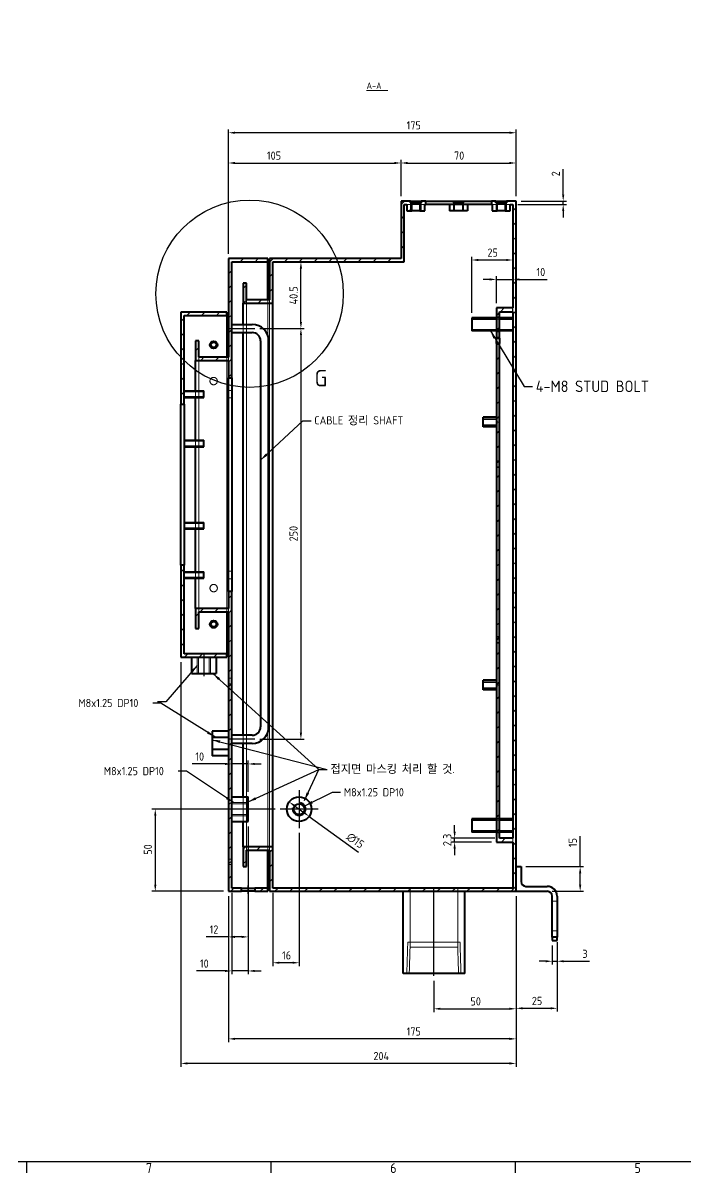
# Model space of a CAD drawing. Header units: millimetres. Extents: x 0 to 2378, y 0 to 1682.
# Drawn here: x 1335 to 1739, y 33 to 733 of the extents above; entities that cross this region are included whole.
import ezdxf

# ---------------------------------------------------------------- set-up
doc = ezdxf.new("R2010")
doc.units = ezdxf.units.MM
doc.header["$LTSCALE"] = 2
doc.linetypes.add('CHAIN', pattern=[0.7087, 0.4724, -0.0591, 0.1181, -0.0591])
doc.linetypes.add('DASHED', pattern=[0.2067, 0.1654, -0.0413])
doc.layers.get('0').update_dxf_attribs({"color": 3, "lineweight": 25, "true_color": 0x00ff00})
for name, color, linetype, lineweight, true_color in [('가려진 것(ISO)', 2, 'DASHED', 18, 0xffff00), ('가시적인 것(ISO)', 3, 'Continuous', 40, 0x00ff00), ('가시적인 좁은 것(ISO)', 3, 'Continuous', 35, 0x00ff00), ('기호(ISO)', 5, 'Continuous', 25, 0x0000ff), ('중심 표식(ISO)', 1, 'Continuous', 25, 0xff0000), ('중심선(ISO)', 1, 'Continuous', 25, 0xff0000), ('치수(ISO)', 2, 'Continuous', 25, 0xffff00)]:
    doc.layers.add(name, color=color, linetype=linetype, lineweight=lineweight, true_color=true_color)
for name, color, linetype, lineweight in [('경계(ISO)', 7, 'Continuous', 25), ('상세 경계(JIS)', 7, 'Continuous', 25), ('해치(ISO)', 7, 'Continuous', 18)]:
    doc.layers.add(name, color=color, linetype=linetype, lineweight=lineweight)
doc.styles.add('문자 텍스트_PSTEK_POSCO', font='isocp.shx')
doc.styles.add('부품번호텍스트_PSTEK_POSCO', font='isocp.shx')
doc.styles.add('치수 텍스트_PSTEK_POSCO', font='isocp.shx')
doc.styles.add('텍스트 스타일512', font='isocp.shx')
doc.dimstyles.new('치수_PSTEK_POSCO', dxfattribs={"dimscale": 2, "dimtxt": 2.5, "dimasz": 2, "dimexe": 1, "dimexo": 1.5, "dimgap": 1, "dimtad": 1, "dimrnd": 1e-08, "dimdsep": 46, "dimtxsty": '치수 텍스트_PSTEK_POSCO', "dimcen": 0.09, "dimdle": 10, "dimclrd": 7, "dimclre": 7, "dimclrt": 2, "dimadec": 1, "dimazin": 2, "dimtfac": 1, "dimtmove": 0, "dimatfit": 3, "dimfxl": 1, "dimtolj": 1, "dimlwd": -1, "dimlwe": -1, "dimarcsym": 0})
doc.dimstyles.new('치수_PSTEK_POSCO$7', dxfattribs={"dimscale": 2, "dimtxt": 2.5, "dimasz": 2.5, "dimexe": 1, "dimexo": 1.5, "dimgap": 1, "dimtad": 1, "dimrnd": 1e-08, "dimdsep": 46, "dimtxsty": '치수 텍스트_PSTEK_POSCO', "dimcen": 0.09, "dimdle": 10, "dimclrd": 7, "dimclre": 7, "dimclrt": 2, "dimadec": 1, "dimazin": 2, "dimtfac": 1, "dimtmove": 0, "dimatfit": 3, "dimfxl": 1, "dimtolj": 1, "dimlwd": -1, "dimlwe": -1, "dimarcsym": 0})

# ---------------------------------------------------------------- blocks, each defined once
blk = doc.blocks.new('경계 Default Border')
at = {"layer": '경계(ISO)'}
for p, q in [((668.81, 20), (668.81, 16.6)), ((743.12, 20), (743.12, 16.6)), ((817.44, 20), (817.44, 16.6))]:
    blk.add_line(p, q, dxfattribs=at)
at = {"layer": '경계(ISO)', "flags": 128}
blk.add_lwpolyline([(20, 20), (20, 821), (1169, 821), (1169, 20), (20, 20)], dxfattribs=at)
at = {"layer": '경계(ISO)', "color": 2, "true_color": 0xffff00, "char_height": 3, "attachment_point": 7, "style": '문자 텍스트_PSTEK_POSCO'}
for s, insert in [('7', (705.11, 16.59)), ('6', (779.43, 16.57)), ('5', (853.74, 16.57))]:
    blk.add_mtext(s, dxfattribs=dict(at, insert=insert))
blk = doc.blocks.new('*D42')
at = {"layer": 'Defpoints', "color": 0, "transparency": 16777216}
for p in [(1633.46, 576.91), (1633.46, 576.8), (1623.46, 559.57)]:
    blk.add_point(p, dxfattribs=at)
at = {"layer": '치수(ISO)', "color": 7, "transparency": 16777216}
for p, q in [((1619.46, 576.91), (1615.46, 576.91)), ((1623.46, 562.57), (1623.46, 578.91)), ((1623.46, 576.91), (1633.46, 576.91)), ((1637.46, 576.91), (1654.38, 576.91))]:
    blk.add_line(p, q, dxfattribs=at)
for points in [[(1619.46, 577.58), (1619.46, 576.24), (1623.46, 576.91)], [(1637.46, 577.58), (1637.46, 576.24), (1633.46, 576.91)]]:
    blk.add_solid(points, dxfattribs=at)
at = {"layer": '치수(ISO)', "color": 2, "transparency": 16777216, "insert": (1647.88, 581.41), "char_height": 5, "attachment_point": 4, "style": '치수 텍스트_PSTEK_POSCO'}
blk.add_mtext('\\A1;10', dxfattribs=at)
blk = doc.blocks.new('*D43')
at = {"layer": 'Defpoints', "color": 0, "transparency": 16777216}
for p in [(1608.46, 588.75), (1608.46, 553.57), (1633.46, 553.57)]:
    blk.add_point(p, dxfattribs=at)
at = {"layer": '치수(ISO)', "color": 7, "transparency": 16777216}
for p, q in [((1608.46, 556.57), (1608.46, 590.75)), ((1629.46, 588.75), (1612.46, 588.75)), ((1633.46, 556.57), (1633.46, 590.75))]:
    blk.add_line(p, q, dxfattribs=at)
for points in [[(1612.46, 589.41), (1612.46, 588.08), (1608.46, 588.75)], [(1629.46, 589.41), (1629.46, 588.08), (1633.46, 588.75)]]:
    blk.add_solid(points, dxfattribs=at)
at = {"layer": '치수(ISO)', "color": 2, "transparency": 16777216, "insert": (1618.04, 593.25), "char_height": 5, "attachment_point": 4, "style": '치수 텍스트_PSTEK_POSCO'}
blk.add_mtext('\\A1;25', dxfattribs=at)
blk = doc.blocks.new('*D45')
at = {"layer": 'Defpoints', "color": 0, "transparency": 16777216}
for p in [(1638.46, 219.57), (1654.46, 204.57), (1674.46, 204.57)]:
    blk.add_point(p, dxfattribs=at)
at = {"layer": '치수(ISO)', "color": 7, "transparency": 16777216}
for p, q in [((1674.46, 219.57), (1674.46, 238.18)), ((1641.46, 219.57), (1676.46, 219.57)), ((1674.46, 208.57), (1674.46, 215.57)), ((1657.46, 204.57), (1676.46, 204.57))]:
    blk.add_line(p, q, dxfattribs=at)
for points in [[(1673.8, 215.57), (1675.13, 215.57), (1674.46, 219.57)], [(1673.8, 208.57), (1675.13, 208.57), (1674.46, 204.57)]]:
    blk.add_solid(points, dxfattribs=at)
at = {"layer": '치수(ISO)', "color": 2, "transparency": 16777216, "insert": (1669.96, 231.47), "char_height": 5, "attachment_point": 4, "rotation": 90, "style": '치수 텍스트_PSTEK_POSCO'}
blk.add_mtext('\\A1;15', dxfattribs=at)
blk = doc.blocks.new('*D60')
at = {"layer": 'Defpoints', "color": 0, "transparency": 16777216}
for p in [(1460.46, 204.57), (1635.46, 204.57), (1460.46, 114.78)]:
    blk.add_point(p, dxfattribs=at)
at = {"layer": '치수(ISO)', "color": 7, "transparency": 16777216}
for p, q in [((1460.46, 201.57), (1460.46, 112.78)), ((1635.46, 201.57), (1635.46, 112.78)), ((1631.46, 114.78), (1464.46, 114.78))]:
    blk.add_line(p, q, dxfattribs=at)
for points in [[(1464.46, 115.44), (1464.46, 114.11), (1460.46, 114.78)], [(1631.46, 115.44), (1631.46, 114.11), (1635.46, 114.78)]]:
    blk.add_solid(points, dxfattribs=at)
at = {"layer": '치수(ISO)', "color": 2, "transparency": 16777216, "insert": (1568.86, 119.28), "char_height": 5, "attachment_point": 4, "style": '치수 텍스트_PSTEK_POSCO'}
blk.add_mtext('\\A1;175', dxfattribs=at)
blk = doc.blocks.new('*D64')
at = {"layer": 'Defpoints', "color": 0, "transparency": 16777216}
for p in [(1635.46, 647.78), (1565.46, 624.57), (1635.46, 624.57)]:
    blk.add_point(p, dxfattribs=at)
at = {"layer": '치수(ISO)', "color": 7, "transparency": 16777216}
for p, q in [((1565.46, 627.57), (1565.46, 649.78)), ((1569.46, 647.78), (1631.46, 647.78)), ((1635.46, 627.57), (1635.46, 649.78))]:
    blk.add_line(p, q, dxfattribs=at)
for points in [[(1569.46, 648.45), (1569.46, 647.11), (1565.46, 647.78)], [(1631.46, 648.45), (1631.46, 647.11), (1635.46, 647.78)]]:
    blk.add_solid(points, dxfattribs=at)
at = {"layer": '치수(ISO)', "color": 2, "transparency": 16777216, "insert": (1597.71, 652.28), "char_height": 5, "attachment_point": 4, "style": '치수 텍스트_PSTEK_POSCO'}
blk.add_mtext('\\A1;70', dxfattribs=at)
blk = doc.blocks.new('*D65')
at = {"layer": 'Defpoints', "color": 0, "transparency": 16777216}
for p in [(1565.46, 647.78), (1565.46, 624.57), (1460.46, 589.57)]:
    blk.add_point(p, dxfattribs=at)
at = {"layer": '치수(ISO)', "color": 7, "transparency": 16777216}
for p, q in [((1460.46, 592.57), (1460.46, 649.78)), ((1464.46, 647.78), (1561.46, 647.78)), ((1565.46, 627.57), (1565.46, 649.78))]:
    blk.add_line(p, q, dxfattribs=at)
for points in [[(1464.46, 648.45), (1464.46, 647.11), (1460.46, 647.78)], [(1561.46, 648.45), (1561.46, 647.11), (1565.46, 647.78)]]:
    blk.add_solid(points, dxfattribs=at)
at = {"layer": '치수(ISO)', "color": 2, "transparency": 16777216, "insert": (1483.86, 652.28), "char_height": 5, "attachment_point": 4, "style": '치수 텍스트_PSTEK_POSCO'}
blk.add_mtext('\\A1;105', dxfattribs=at)
blk = doc.blocks.new('*D66')
at = {"layer": 'Defpoints', "color": 0, "transparency": 16777216}
for p in [(1598.08, 236.87), (1623.46, 234.57), (1625.46, 236.87)]:
    blk.add_point(p, dxfattribs=at)
at = {"layer": '치수(ISO)', "color": 7, "transparency": 16777216}
for p, q in [((1598.08, 240.87), (1598.08, 244.87)), ((1622.46, 236.87), (1596.08, 236.87)), ((1620.46, 234.57), (1596.08, 234.57)), ((1598.08, 234.57), (1598.08, 236.87)), ((1598.08, 230.57), (1598.08, 226.57))]:
    blk.add_line(p, q, dxfattribs=at)
for points in [[(1597.41, 240.87), (1598.74, 240.87), (1598.08, 236.87)], [(1597.41, 230.57), (1598.74, 230.57), (1598.08, 234.57)]]:
    blk.add_solid(points, dxfattribs=at)
at = {"layer": '치수(ISO)', "color": 2, "transparency": 16777216, "insert": (1593.58, 232.06), "char_height": 5, "attachment_point": 4, "rotation": 90, "style": '치수 텍스트_PSTEK_POSCO'}
blk.add_mtext('\\A1;2.3', dxfattribs=at)
blk = doc.blocks.new('*D72')
at = {"layer": 'Defpoints', "color": 0, "transparency": 16777216}
for p in [(1460.46, 666.19), (1635.46, 624.57), (1460.46, 589.57)]:
    blk.add_point(p, dxfattribs=at)
at = {"layer": '치수(ISO)', "color": 7, "transparency": 16777216}
for p, q in [((1460.46, 592.57), (1460.46, 668.19)), ((1631.46, 666.19), (1464.46, 666.19)), ((1635.46, 627.57), (1635.46, 668.19))]:
    blk.add_line(p, q, dxfattribs=at)
for points in [[(1464.46, 666.86), (1464.46, 665.53), (1460.46, 666.19)], [(1631.46, 666.86), (1631.46, 665.53), (1635.46, 666.19)]]:
    blk.add_solid(points, dxfattribs=at)
at = {"layer": '치수(ISO)', "color": 2, "transparency": 16777216, "insert": (1568.86, 670.69), "char_height": 5, "attachment_point": 4, "style": '치수 텍스트_PSTEK_POSCO'}
blk.add_mtext('\\A1;175', dxfattribs=at)
blk = doc.blocks.new('*D74')
at = {"layer": 'Defpoints', "color": 0, "transparency": 16777216}
for p in [(1635.46, 624.57), (1664.13, 624.57), (1633.46, 622.57)]:
    blk.add_point(p, dxfattribs=at)
at = {"layer": '치수(ISO)', "color": 7, "transparency": 16777216}
for p, q in [((1664.13, 628.57), (1664.13, 644.12)), ((1638.46, 624.57), (1666.13, 624.57)), ((1664.13, 622.57), (1664.13, 624.57)), ((1636.46, 622.57), (1666.13, 622.57)), ((1664.13, 618.57), (1664.13, 614.57))]:
    blk.add_line(p, q, dxfattribs=at)
for points in [[(1663.47, 628.57), (1664.8, 628.57), (1664.13, 624.57)], [(1663.47, 618.57), (1664.8, 618.57), (1664.13, 622.57)]]:
    blk.add_solid(points, dxfattribs=at)
at = {"layer": '치수(ISO)', "color": 2, "transparency": 16777216, "insert": (1659.63, 639.69), "char_height": 5, "attachment_point": 4, "rotation": 90, "style": '치수 텍스트_PSTEK_POSCO'}
blk.add_mtext('\\A1;2', dxfattribs=at)
blk = doc.blocks.new('*D82')
at = {"layer": 'Defpoints', "color": 0, "transparency": 16777216}
for p in [(1635.46, 204.57), (1585.46, 153.07), (1635.46, 133.07)]:
    blk.add_point(p, dxfattribs=at)
at = {"layer": '치수(ISO)', "color": 7, "transparency": 16777216}
for p, q in [((1635.46, 201.57), (1635.46, 131.07)), ((1585.46, 150.07), (1585.46, 131.07)), ((1589.46, 133.07), (1631.46, 133.07))]:
    blk.add_line(p, q, dxfattribs=at)
for points in [[(1589.46, 133.74), (1589.46, 132.41), (1585.46, 133.07)], [(1631.46, 133.74), (1631.46, 132.41), (1635.46, 133.07)]]:
    blk.add_solid(points, dxfattribs=at)
at = {"layer": '치수(ISO)', "color": 2, "transparency": 16777216, "insert": (1607.71, 137.57), "char_height": 5, "attachment_point": 4, "style": '치수 텍스트_PSTEK_POSCO'}
blk.add_mtext('\\A1;50', dxfattribs=at)
blk = doc.blocks.new('*D107')
at = {"layer": 'Defpoints', "color": 0, "transparency": 16777216}
for p in [(1460.46, 204.57), (1472.46, 203.07), (1472.46, 176.83)]:
    blk.add_point(p, dxfattribs=at)
at = {"layer": '치수(ISO)', "color": 7, "transparency": 16777216}
for p, q in [((1460.46, 201.57), (1460.46, 174.83)), ((1472.46, 200.07), (1472.46, 174.83)), ((1460.46, 176.83), (1447, 176.83)), ((1468.46, 176.83), (1464.46, 176.83))]:
    blk.add_line(p, q, dxfattribs=at)
for points in [[(1464.46, 177.5), (1464.46, 176.16), (1460.46, 176.83)], [(1468.46, 177.5), (1468.46, 176.16), (1472.46, 176.83)]]:
    blk.add_solid(points, dxfattribs=at)
at = {"layer": '치수(ISO)', "color": 2, "transparency": 16777216, "insert": (1449, 181.33), "char_height": 5, "attachment_point": 4, "style": '치수 텍스트_PSTEK_POSCO'}
blk.add_mtext('\\A1;12', dxfattribs=at)
blk = doc.blocks.new('*D115')
at = {"layer": 'Defpoints', "color": 0, "transparency": 16777216}
for p in [(1635.46, 204.57), (1660.46, 176.57), (1660.46, 133.37)]:
    blk.add_point(p, dxfattribs=at)
at = {"layer": '치수(ISO)', "color": 7, "transparency": 16777216}
for p, q in [((1635.46, 201.57), (1635.46, 131.37)), ((1660.46, 173.57), (1660.46, 131.37)), ((1639.46, 133.37), (1656.46, 133.37))]:
    blk.add_line(p, q, dxfattribs=at)
for points in [[(1639.46, 134.04), (1639.46, 132.7), (1635.46, 133.37)], [(1656.46, 134.04), (1656.46, 132.7), (1660.46, 133.37)]]:
    blk.add_solid(points, dxfattribs=at)
at = {"layer": '치수(ISO)', "color": 2, "transparency": 16777216, "insert": (1645.04, 137.87), "char_height": 5, "attachment_point": 4, "style": '치수 텍스트_PSTEK_POSCO'}
blk.add_mtext('\\A1;25', dxfattribs=at)
blk = doc.blocks.new('*D116')
at = {"layer": 'Defpoints', "color": 0, "transparency": 16777216}
for p in [(1657.46, 174.57), (1660.46, 174.57), (1660.46, 162.01)]:
    blk.add_point(p, dxfattribs=at)
at = {"layer": '치수(ISO)', "color": 7, "transparency": 16777216}
for p, q in [((1657.46, 171.57), (1657.46, 160.01)), ((1660.46, 171.57), (1660.46, 160.01)), ((1653.46, 162.01), (1649.46, 162.01)), ((1657.46, 162.01), (1660.46, 162.01)), ((1664.46, 162.01), (1680.04, 162.01))]:
    blk.add_line(p, q, dxfattribs=at)
for points in [[(1653.46, 162.67), (1653.46, 161.34), (1657.46, 162.01)], [(1664.46, 162.67), (1664.46, 161.34), (1660.46, 162.01)]]:
    blk.add_solid(points, dxfattribs=at)
at = {"layer": '치수(ISO)', "color": 2, "transparency": 16777216, "insert": (1675.83, 166.51), "char_height": 5, "attachment_point": 4, "style": '치수 텍스트_PSTEK_POSCO'}
blk.add_mtext('\\A1;3', dxfattribs=at)
blk = doc.blocks.new('2dDetail1')
at = {"layer": '상세 경계(JIS)'}
blk.add_circle((736.66, 284.12), 28.49, dxfattribs=at)
at = {"layer": '상세 경계(JIS)', "insert": (756.48, 255.91), "char_height": 5, "attachment_point": 7, "style": '부품번호텍스트_PSTEK_POSCO'}
blk.add_mtext('G', dxfattribs=at)
blk = doc.blocks.new('*D146')
at = {"layer": 'Defpoints', "color": 0, "transparency": 16777216}
for p in [(1431.46, 347.07), (1635.46, 204.57), (1431.46, 99.82)]:
    blk.add_point(p, dxfattribs=at)
at = {"layer": '치수(ISO)', "color": 7, "transparency": 16777216}
for p, q in [((1431.46, 344.07), (1431.46, 97.82)), ((1635.46, 201.57), (1635.46, 97.82)), ((1631.46, 99.82), (1435.46, 99.82))]:
    blk.add_line(p, q, dxfattribs=at)
for points in [[(1435.46, 100.49), (1435.46, 99.15), (1431.46, 99.82)], [(1631.46, 100.49), (1631.46, 99.15), (1635.46, 99.82)]]:
    blk.add_solid(points, dxfattribs=at)
at = {"layer": '치수(ISO)', "color": 2, "transparency": 16777216, "insert": (1548.65, 104.32), "char_height": 5, "attachment_point": 4, "style": '치수 텍스트_PSTEK_POSCO'}
blk.add_mtext('\\A1;204', dxfattribs=at)
blk = doc.blocks.new('*D164')
at = {"layer": 'Defpoints', "color": 0, "transparency": 16777216}
for p in [(1472.46, 247.07), (1462.46, 206.57), (1462.46, 156.1)]:
    blk.add_point(p, dxfattribs=at)
at = {"layer": '치수(ISO)', "color": 7, "transparency": 16777216}
for p, q in [((1472.46, 244.07), (1472.46, 154.1)), ((1462.46, 203.57), (1462.46, 154.1)), ((1458.46, 156.1), (1441.11, 156.1)), ((1472.46, 156.1), (1462.46, 156.1)), ((1476.46, 156.1), (1480.46, 156.1))]:
    blk.add_line(p, q, dxfattribs=at)
for points in [[(1458.46, 156.77), (1458.46, 155.44), (1462.46, 156.1)], [(1476.46, 156.77), (1476.46, 155.44), (1472.46, 156.1)]]:
    blk.add_solid(points, dxfattribs=at)
at = {"layer": '치수(ISO)', "color": 2, "transparency": 16777216, "insert": (1443.11, 160.6), "char_height": 5, "attachment_point": 4, "style": '치수 텍스트_PSTEK_POSCO'}
blk.add_mtext('\\A1;10', dxfattribs=at)
blk = doc.blocks.new('*D165')
at = {"layer": 'Defpoints', "color": 0, "transparency": 16777216}
for p in [(1503.46, 243.07), (1487.46, 206.57), (1487.46, 161.1)]:
    blk.add_point(p, dxfattribs=at)
at = {"layer": '치수(ISO)', "color": 7, "transparency": 16777216}
for p, q in [((1503.46, 240.07), (1503.46, 159.1)), ((1487.46, 203.57), (1487.46, 159.1)), ((1499.46, 161.1), (1491.46, 161.1))]:
    blk.add_line(p, q, dxfattribs=at)
for points in [[(1491.46, 161.77), (1491.46, 160.44), (1487.46, 161.1)], [(1499.46, 161.77), (1499.46, 160.44), (1503.46, 161.1)]]:
    blk.add_solid(points, dxfattribs=at)
at = {"layer": '치수(ISO)', "color": 2, "transparency": 16777216, "insert": (1493.09, 165.6), "char_height": 5, "attachment_point": 4, "style": '치수 텍스트_PSTEK_POSCO'}
blk.add_mtext('\\A1;16', dxfattribs=at)
blk = doc.blocks.new('*D166')
at = {"layer": 'Defpoints', "color": 0, "transparency": 16777216}
for p in [(1491.96, 254.57), (1415.94, 204.57), (1460.46, 204.57)]:
    blk.add_point(p, dxfattribs=at)
at = {"layer": '치수(ISO)', "color": 7, "transparency": 16777216}
for p, q in [((1488.96, 254.57), (1413.94, 254.57)), ((1415.94, 250.57), (1415.94, 208.57)), ((1457.46, 204.57), (1413.94, 204.57))]:
    blk.add_line(p, q, dxfattribs=at)
for points in [[(1415.27, 250.57), (1416.61, 250.57), (1415.94, 254.57)], [(1415.27, 208.57), (1416.61, 208.57), (1415.94, 204.57)]]:
    blk.add_solid(points, dxfattribs=at)
at = {"layer": '치수(ISO)', "color": 2, "transparency": 16777216, "insert": (1411.44, 226.82), "char_height": 5, "attachment_point": 4, "rotation": 90, "style": '치수 텍스트_PSTEK_POSCO'}
blk.add_mtext('\\A1;50', dxfattribs=at)
blk = doc.blocks.new('*D174')
at = {"layer": 'Defpoints', "color": 0, "transparency": 16777216}
for p in [(1497.38, 258.96), (1509.54, 250.19)]:
    blk.add_point(p, dxfattribs=at)
at = {"layer": '치수(ISO)', "color": 7, "transparency": 16777216}
for p, q in [((1500.62, 256.62), (1506.3, 252.53)), ((1509.54, 250.19), (1539.65, 228.47))]:
    blk.add_line(p, q, dxfattribs=at)
for points in [[(1501.01, 257.16), (1500.23, 256.08), (1497.38, 258.96)], [(1506.69, 253.07), (1505.91, 251.98), (1509.54, 250.19)]]:
    blk.add_solid(points, dxfattribs=at)
at = {"layer": '치수(ISO)', "color": 2, "transparency": 16777216, "insert": (1533.2, 238.67), "char_height": 5, "attachment_point": 4, "rotation": 324.19578, "style": '치수 텍스트_PSTEK_POSCO'}
blk.add_mtext('\\A1;∅15', dxfattribs=at)
blk = doc.blocks.new('*D175')
at = {"layer": 'Defpoints', "color": 0, "transparency": 16777216}
for p in [(1472.46, 282.07), (1462.46, 262.07), (1472.46, 262.07)]:
    blk.add_point(p, dxfattribs=at)
at = {"layer": '치수(ISO)', "color": 7, "transparency": 16777216}
for p, q in [((1458.46, 282.07), (1438.31, 282.07)), ((1462.46, 265.07), (1462.46, 284.07)), ((1472.46, 282.07), (1462.46, 282.07)), ((1472.46, 265.07), (1472.46, 284.07)), ((1476.46, 282.07), (1480.46, 282.07))]:
    blk.add_line(p, q, dxfattribs=at)
for points in [[(1458.46, 282.74), (1458.46, 281.41), (1462.46, 282.07)], [(1476.46, 282.74), (1476.46, 281.41), (1472.46, 282.07)]]:
    blk.add_solid(points, dxfattribs=at)
at = {"layer": '치수(ISO)', "color": 2, "transparency": 16777216, "insert": (1440.31, 286.57), "char_height": 5, "attachment_point": 4, "style": '치수 텍스트_PSTEK_POSCO'}
blk.add_mtext('\\A1;10', dxfattribs=at)
blk = doc.blocks.new('*D176')
at = {"layer": 'Defpoints', "color": 0, "transparency": 16777216}
for p in [(1484.46, 587.57), (1504.55, 587.57), (1476.46, 547.07)]:
    blk.add_point(p, dxfattribs=at)
at = {"layer": '치수(ISO)', "color": 7, "transparency": 16777216}
for p, q in [((1487.46, 587.57), (1506.55, 587.57)), ((1504.55, 551.07), (1504.55, 583.57)), ((1479.46, 547.07), (1506.55, 547.07))]:
    blk.add_line(p, q, dxfattribs=at)
for points in [[(1503.88, 583.57), (1505.22, 583.57), (1504.55, 587.57)], [(1503.88, 551.07), (1505.22, 551.07), (1504.55, 547.07)]]:
    blk.add_solid(points, dxfattribs=at)
at = {"layer": '치수(ISO)', "color": 2, "transparency": 16777216, "insert": (1500.05, 561.72), "char_height": 5, "attachment_point": 4, "rotation": 90, "style": '치수 텍스트_PSTEK_POSCO'}
blk.add_mtext('\\A1;40.5', dxfattribs=at)
blk = doc.blocks.new('*D177')
at = {"layer": 'Defpoints', "color": 0, "transparency": 16777216}
for p in [(1476.46, 547.07), (1476.46, 297.07), (1504.55, 297.07)]:
    blk.add_point(p, dxfattribs=at)
at = {"layer": '치수(ISO)', "color": 7, "transparency": 16777216}
for p, q in [((1479.46, 547.07), (1506.55, 547.07)), ((1504.55, 543.07), (1504.55, 301.07)), ((1479.46, 297.07), (1506.55, 297.07))]:
    blk.add_line(p, q, dxfattribs=at)
for points in [[(1503.88, 543.07), (1505.22, 543.07), (1504.55, 547.07)], [(1503.88, 301.07), (1505.22, 301.07), (1504.55, 297.07)]]:
    blk.add_solid(points, dxfattribs=at)
at = {"layer": '치수(ISO)', "color": 2, "transparency": 16777216, "insert": (1500.05, 417.51), "char_height": 5, "attachment_point": 4, "rotation": 90, "style": '치수 텍스트_PSTEK_POSCO'}
blk.add_mtext('\\A1;250', dxfattribs=at)

msp = doc.modelspace()

# ---------------------------------------------------------------- hatches: boundary and pattern name
at = {"layer": '해치(ISO)'}
h = msp.add_hatch(dxfattribs=at)
h.set_pattern_fill('ANSI31', color=256, scale=50.8, style=0)
h.set_pattern_definition([(45, (0, 0), (-4.490128, 4.490128), [])])
h.paths.add_polyline_path([(1565.462, 624.5732), (1565.462, 589.5732), (1485.462, 589.5732), (1485.462, 564.5732), (1471.462, 564.5732), (1471.462, 574.5732), (1469.462, 574.5732), (1469.462, 562.5732), (1487.462, 562.5732), (1487.462, 587.5732), (1567.462, 587.5732), (1567.462, 622.5732), (1568.962, 622.5732), (1568.962, 618.5732), (1572.0035, 618.5732), (1572.0035, 623.5732), (1571.212, 623.5732), (1571.212, 624.5732)])
h.paths.add_polyline_path([(1633.462, 557.2732), (1633.462, 236.8732), (1625.462, 236.8732), (1625.462, 537.9522), (1623.462, 537.9522), (1623.462, 234.5732), (1633.462, 234.5732), (1633.462, 206.5732), (1487.462, 206.5732), (1487.462, 231.5732), (1469.462, 231.5732), (1469.462, 219.5732), (1471.462, 219.5732), (1471.462, 229.5732), (1485.462, 229.5732), (1485.462, 204.5732), (1635.462, 204.5732), (1635.462, 624.5732), (1629.712, 624.5732), (1629.712, 623.5732), (1628.9205, 623.5732), (1628.9205, 618.5732), (1631.962, 618.5732), (1631.962, 622.5732), (1633.462, 622.5732), (1633.462, 559.5732), (1623.462, 559.5732), (1623.462, 541.1942), (1625.462, 541.1942), (1625.462, 557.2732)])
h.paths.add_polyline_path([(1620.462, 622.5732), (1620.962, 622.5732), (1620.962, 618.5732), (1624.0035, 618.5732), (1624.0035, 623.5732), (1623.212, 623.5732), (1623.212, 624.5732), (1620.462, 624.5732)])
h.paths.add_polyline_path([(1579.962, 622.5732), (1580.462, 622.5732), (1580.462, 624.5732), (1577.712, 624.5732), (1577.712, 623.5732), (1576.9205, 623.5732), (1576.9205, 618.5732), (1579.962, 618.5732)])
h.paths.add_polyline_path([(1476.462, 206.5732), (1476.462, 204.5732), (1484.462, 204.5732), (1484.462, 206.5732)])
h.paths.add_polyline_path([(1460.462, 376.5732), (1440.462, 376.5732), (1440.462, 364.5732), (1442.462, 364.5732), (1442.462, 374.5732), (1460.462, 374.5732), (1460.462, 204.5732), (1468.462, 204.5732), (1468.462, 206.5732), (1462.462, 206.5732), (1462.462, 387.0732), (1460.462, 387.0732)])
h.paths.add_polyline_path([(1462.462, 587.5732), (1484.462, 587.5732), (1484.462, 589.5732), (1460.462, 589.5732), (1460.462, 529.5732), (1442.462, 529.5732), (1442.462, 539.5732), (1440.462, 539.5732), (1440.462, 527.5732), (1460.462, 527.5732), (1460.462, 517.0732), (1462.462, 517.0732)])
h.paths.add_polyline_path([(1431.462, 347.0732), (1459.462, 347.0732), (1459.462, 349.0732), (1433.462, 349.0732), (1433.462, 403.0732), (1431.462, 403.0732)])
h.paths.add_polyline_path([(1459.462, 557.0732), (1431.462, 557.0732), (1431.462, 501.0732), (1433.462, 501.0732), (1433.462, 555.0732), (1459.462, 555.0732)])

# ---------------------------------------------------------------- linework, layer by layer
at = {"layer": '가려진 것(ISO)'}
for p, q in [((1597.212, 624.5732), (1597.212, 623.5732)), ((1597.212, 623.5732), (1603.712, 623.5732)), ((1597.462, 623.5732), (1597.462, 618.5732)), ((1598.0035, 623.5732), (1598.0035, 618.5732)), ((1602.9205, 623.5732), (1602.9205, 618.5732)), ((1603.462, 618.5732), (1603.462, 623.5732)), ((1603.712, 624.5732), (1603.712, 623.5732)), ((1579.962, 622.5732), (1568.962, 622.5732)), ((1631.962, 622.5732), (1620.962, 622.5732)), ((1471.462, 229.5732), (1471.462, 564.5732)), ((1484.462, 229.5732), (1484.462, 564.5732)), ((1485.462, 229.5732), (1485.462, 564.5732)), ((1623.462, 554.0732), (1625.462, 554.0732)), ((1625.462, 553.5732), (1623.462, 553.5732)), ((1633.462, 557.2732), (1633.462, 559.5732)), ((1469.462, 544.5732), (1469.462, 549.5732)), ((1625.462, 552.8292), (1623.462, 552.8292)), ((1623.462, 546.3172), (1625.462, 546.3172)), ((1625.462, 545.5732), (1623.462, 545.5732)), ((1623.462, 545.0732), (1625.462, 545.0732)), ((1442.462, 374.5732), (1442.462, 529.5732)), ((1459.462, 529.5732), (1459.462, 374.5732)), ((1460.462, 527.5732), (1460.462, 529.5732)), ((1440.462, 505.0732), (1440.462, 509.0732)), ((1462.462, 509.3232), (1460.462, 509.3232)), ((1462.462, 504.8232), (1460.462, 504.8232)), ((1623.462, 492.0732), (1615.462, 492.0732)), ((1623.462, 491.6942), (1615.462, 491.6942)), ((1624.436, 490.0732), (1623.462, 491.6942)), ((1624.436, 490.0732), (1623.462, 488.4522)), ((1623.462, 488.4522), (1615.462, 488.4522)), ((1615.462, 488.0732), (1623.462, 488.0732)), ((1440.462, 475.0732), (1440.462, 479.0732)), ((1625.462, 466.5732), (1623.462, 466.5732)), ((1625.462, 466.1942), (1623.462, 466.1942)), ((1625.462, 462.9522), (1623.462, 462.9522)), ((1623.462, 462.5732), (1625.462, 462.5732)), ((1440.462, 425.0732), (1440.462, 429.0732)), ((1440.462, 395.0732), (1440.462, 399.0732)), ((1462.462, 399.3232), (1460.462, 399.3232)), ((1462.462, 394.8232), (1460.462, 394.8232)), ((1460.462, 374.5732), (1460.462, 376.5732)), ((1625.462, 359.5732), (1623.462, 359.5732)), ((1625.462, 359.1942), (1623.462, 359.1942)), ((1625.462, 355.9522), (1623.462, 355.9522)), ((1623.462, 355.5732), (1625.462, 355.5732)), ((1441.462, 347.0732), (1441.462, 337.0732)), ((1442.1385, 347.0732), (1442.1385, 337.0732)), ((1448.7855, 347.0732), (1448.7855, 337.0732)), ((1449.462, 337.0732), (1449.462, 347.0732)), ((1462.462, 334.2232), (1460.462, 334.2232)), ((1462.462, 330.9232), (1460.462, 330.9232)), ((1623.462, 332.0732), (1615.462, 332.0732)), ((1623.462, 331.6942), (1615.462, 331.6942)), ((1624.436, 330.0732), (1623.462, 331.6942)), ((1624.436, 330.0732), (1623.462, 328.4522)), ((1623.462, 328.4522), (1615.462, 328.4522)), ((1615.462, 328.0732), (1623.462, 328.0732)), ((1460.462, 298.5732), (1450.462, 298.5732)), ((1460.462, 297.8967), (1450.462, 297.8967)), ((1469.462, 294.5732), (1469.462, 299.5732)), ((1460.462, 291.2497), (1450.462, 291.2497)), ((1450.462, 290.5732), (1460.462, 290.5732)), ((1469.462, 247.0732), (1469.462, 262.0732)), ((1472.462, 258.5732), (1462.462, 258.5732)), ((1462.462, 257.8967), (1472.462, 257.8967)), ((1462.462, 251.2497), (1472.462, 251.2497)), ((1462.462, 250.5732), (1472.462, 250.5732)), ((1623.462, 249.0732), (1625.462, 249.0732)), ((1625.462, 248.5732), (1623.462, 248.5732)), ((1625.462, 247.8292), (1623.462, 247.8292)), ((1623.462, 241.3172), (1625.462, 241.3172)), ((1625.462, 240.5732), (1623.462, 240.5732)), ((1623.462, 240.0732), (1625.462, 240.0732)), ((1633.462, 234.5732), (1633.462, 236.8732)), ((1462.462, 224.2232), (1460.462, 224.2232)), ((1462.462, 220.9232), (1460.462, 220.9232)), ((1570.962, 170.6652), (1570.962, 206.5732)), ((1599.962, 170.6652), (1599.962, 206.5732)), ((1660.462, 198.5732), (1657.462, 198.5732)), ((1660.462, 180.5732), (1657.462, 180.5732)), ((1569.5763, 173.6732), (1568.9794, 154.5732)), ((1569.5763, 173.6732), (1601.3477, 173.6732)), ((1570.962, 170.6652), (1570.4591, 154.5732)), ((1570.962, 170.6652), (1599.962, 170.6652)), ((1599.962, 170.6652), (1600.4648, 154.5732)), ((1601.9446, 154.5732), (1601.3477, 173.6732))]:
    msp.add_line(p, q, dxfattribs=at)
for centre in [(1451.462, 515.0732), (1451.462, 389.0732)]:
    msp.add_circle(centre, 2.25, dxfattribs=at)
at = {"layer": '가시적인 것(ISO)'}
for p, q in [((1565.462, 624.5732), (1565.462, 589.5732)), ((1571.212, 624.5732), (1565.462, 624.5732)), ((1571.212, 623.5732), (1571.212, 624.5732)), ((1571.212, 624.5732), (1577.712, 624.5732)), ((1572.0035, 623.5732), (1571.212, 623.5732)), ((1572.0035, 618.5732), (1572.0035, 623.5732)), ((1572.0035, 623.5732), (1576.9205, 623.5732)), ((1576.9205, 623.5732), (1576.9205, 618.5732)), ((1577.712, 623.5732), (1576.9205, 623.5732)), ((1580.462, 624.5732), (1577.712, 624.5732)), ((1577.712, 624.5732), (1577.712, 623.5732)), ((1580.462, 622.5732), (1580.462, 624.5732)), ((1580.462, 624.5732), (1620.462, 624.5732)), ((1623.212, 624.5732), (1620.462, 624.5732)), ((1620.462, 624.5732), (1620.462, 622.5732)), ((1623.212, 623.5732), (1623.212, 624.5732)), ((1623.212, 624.5732), (1629.712, 624.5732)), ((1624.0035, 623.5732), (1623.212, 623.5732)), ((1624.0035, 618.5732), (1624.0035, 623.5732)), ((1624.0035, 623.5732), (1628.9205, 623.5732)), ((1629.712, 623.5732), (1628.9205, 623.5732)), ((1628.9205, 623.5732), (1628.9205, 618.5732)), ((1629.712, 624.5732), (1629.712, 623.5732)), ((1635.462, 624.5732), (1629.712, 624.5732)), ((1635.462, 204.5732), (1635.462, 624.5732)), ((1567.462, 587.5732), (1567.462, 622.5732)), ((1567.462, 622.5732), (1568.962, 622.5732)), ((1568.962, 622.5732), (1568.962, 618.5732)), ((1568.962, 618.5732), (1572.0035, 618.5732)), ((1576.9205, 618.5732), (1572.0035, 618.5732)), ((1576.9205, 618.5732), (1579.962, 618.5732)), ((1579.962, 622.5732), (1580.462, 622.5732)), ((1579.962, 618.5732), (1579.962, 622.5732)), ((1620.462, 622.5732), (1580.462, 622.5732)), ((1594.962, 622.5732), (1594.962, 618.5732)), ((1605.962, 618.5732), (1594.962, 618.5732)), ((1605.962, 622.5732), (1605.962, 618.5732)), ((1620.462, 622.5732), (1620.962, 622.5732)), ((1620.962, 622.5732), (1620.962, 618.5732)), ((1620.962, 618.5732), (1624.0035, 618.5732)), ((1628.9205, 618.5732), (1624.0035, 618.5732)), ((1628.9205, 618.5732), (1631.962, 618.5732)), ((1631.962, 622.5732), (1633.462, 622.5732)), ((1631.962, 618.5732), (1631.962, 622.5732)), ((1633.462, 622.5732), (1633.462, 559.5732)), ((1484.462, 589.5732), (1460.462, 589.5732)), ((1460.462, 589.5732), (1460.462, 529.5732)), ((1484.462, 587.5732), (1484.462, 589.5732)), ((1565.462, 589.5732), (1485.462, 589.5732)), ((1485.462, 589.5732), (1485.462, 564.5732)), ((1462.462, 587.5732), (1484.462, 587.5732)), ((1462.462, 517.0732), (1462.462, 587.5732)), ((1484.462, 564.5732), (1484.462, 587.5732)), ((1487.462, 562.5732), (1487.462, 587.5732)), ((1487.462, 587.5732), (1567.462, 587.5732)), ((1471.462, 574.5732), (1469.462, 574.5732)), ((1469.462, 574.5732), (1469.462, 562.5732)), ((1471.462, 564.5732), (1471.462, 574.5732)), ((1469.462, 562.5732), (1487.462, 562.5732)), ((1469.462, 549.5732), (1469.462, 562.5732)), ((1485.462, 564.5732), (1471.462, 564.5732)), ((1487.462, 231.5732), (1487.462, 562.5732)), ((1459.462, 557.0732), (1431.462, 557.0732)), ((1431.462, 557.0732), (1431.462, 501.0732)), ((1433.462, 501.0732), (1433.462, 555.0732)), ((1433.462, 555.0732), (1459.462, 555.0732)), ((1459.462, 555.0732), (1459.462, 557.0732)), ((1459.462, 555.0732), (1459.462, 529.5732)), ((1608.462, 553.5732), (1608.462, 545.5732)), ((1623.462, 553.5732), (1608.462, 553.5732)), ((1623.462, 559.5732), (1623.462, 541.1942)), ((1633.462, 559.5732), (1623.462, 559.5732)), ((1625.462, 557.2732), (1633.462, 557.2732)), ((1625.462, 541.1942), (1625.462, 557.2732)), ((1633.462, 553.5732), (1625.462, 553.5732)), ((1633.462, 557.2732), (1633.462, 236.8732)), ((1462.462, 549.5732), (1474.962, 549.5732)), ((1442.462, 539.5732), (1440.462, 539.5732)), ((1440.462, 539.5732), (1440.462, 527.5732)), ((1442.462, 529.5732), (1442.462, 539.5732)), ((1462.462, 544.5732), (1474.962, 544.5732)), ((1469.462, 299.5732), (1469.462, 544.5732)), ((1479.962, 539.5732), (1479.962, 304.5732)), ((1484.962, 539.5732), (1484.962, 304.5732)), ((1623.462, 545.5732), (1608.462, 545.5732)), ((1623.462, 541.1942), (1625.462, 541.1942)), ((1623.462, 537.9522), (1623.462, 541.1942)), ((1633.462, 545.5732), (1625.462, 545.5732)), ((1625.462, 541.1942), (1625.462, 537.9522)), ((1623.462, 537.9522), (1623.462, 234.5732)), ((1625.462, 537.9522), (1623.462, 537.9522)), ((1625.462, 236.8732), (1625.462, 537.9522)), ((1440.462, 527.5732), (1460.462, 527.5732)), ((1440.462, 509.0732), (1440.462, 527.5732)), ((1460.462, 529.5732), (1442.462, 529.5732)), ((1460.462, 527.5732), (1460.462, 517.0732)), ((1460.462, 517.0732), (1462.462, 517.0732)), ((1460.462, 387.0732), (1460.462, 517.0732)), ((1462.462, 517.0732), (1462.462, 387.0732)), ((1433.462, 509.0732), (1445.462, 509.0732)), ((1433.462, 505.0732), (1445.462, 505.0732)), ((1440.462, 479.0732), (1440.462, 505.0732)), ((1445.462, 505.0732), (1445.462, 509.0732)), ((1431.462, 501.0732), (1433.462, 501.0732)), ((1431.462, 403.0732), (1431.462, 501.0732)), ((1433.462, 501.0732), (1433.462, 403.0732)), ((1615.462, 487.1232), (1615.462, 493.0232)), ((1623.462, 493.0232), (1615.462, 493.0232)), ((1623.462, 487.1232), (1615.462, 487.1232)), ((1433.462, 479.0732), (1445.462, 479.0732)), ((1445.462, 475.0732), (1445.462, 479.0732)), ((1433.462, 475.0732), (1445.462, 475.0732)), ((1440.462, 429.0732), (1440.462, 475.0732)), ((1433.462, 429.0732), (1445.462, 429.0732)), ((1445.462, 425.0732), (1445.462, 429.0732)), ((1433.462, 425.0732), (1445.462, 425.0732)), ((1440.462, 399.0732), (1440.462, 425.0732)), ((1433.462, 403.0732), (1431.462, 403.0732)), ((1431.462, 403.0732), (1431.462, 347.0732)), ((1433.462, 349.0732), (1433.462, 403.0732)), ((1433.462, 399.0732), (1445.462, 399.0732)), ((1445.462, 395.0732), (1445.462, 399.0732)), ((1433.462, 395.0732), (1445.462, 395.0732)), ((1440.462, 376.5732), (1440.462, 395.0732)), ((1462.462, 387.0732), (1460.462, 387.0732)), ((1460.462, 387.0732), (1460.462, 376.5732)), ((1462.462, 206.5732), (1462.462, 387.0732)), ((1460.462, 376.5732), (1440.462, 376.5732)), ((1440.462, 376.5732), (1440.462, 364.5732)), ((1442.462, 364.5732), (1442.462, 374.5732)), ((1442.462, 374.5732), (1460.462, 374.5732)), ((1459.462, 374.5732), (1459.462, 349.0732)), ((1460.462, 374.5732), (1460.462, 204.5732)), ((1440.462, 364.5732), (1442.462, 364.5732)), ((1431.462, 347.0732), (1459.462, 347.0732)), ((1459.462, 349.0732), (1433.462, 349.0732)), ((1437.962, 347.0732), (1437.962, 337.0732)), ((1452.962, 347.0732), (1452.962, 337.0732)), ((1459.462, 347.0732), (1459.462, 349.0732)), ((1437.962, 337.0732), (1452.962, 337.0732)), ((1615.462, 327.1232), (1615.462, 333.0232)), ((1623.462, 333.0232), (1615.462, 333.0232)), ((1623.462, 327.1232), (1615.462, 327.1232)), ((1450.462, 302.0732), (1450.462, 287.0732)), ((1460.462, 302.0732), (1450.462, 302.0732)), ((1474.962, 299.5732), (1462.462, 299.5732)), ((1474.962, 294.5732), (1462.462, 294.5732)), ((1469.462, 262.0732), (1469.462, 294.5732)), ((1460.462, 287.0732), (1450.462, 287.0732)), ((1462.462, 262.0732), (1472.462, 262.0732)), ((1472.462, 247.0732), (1472.462, 262.0732)), ((1462.462, 247.0732), (1472.462, 247.0732)), ((1469.462, 231.5732), (1469.462, 247.0732)), ((1608.462, 248.5732), (1608.462, 240.5732)), ((1623.462, 248.5732), (1608.462, 248.5732)), ((1633.462, 248.5732), (1625.462, 248.5732)), ((1623.462, 240.5732), (1608.462, 240.5732)), ((1633.462, 240.5732), (1625.462, 240.5732)), ((1469.462, 231.5732), (1469.462, 219.5732)), ((1487.462, 231.5732), (1469.462, 231.5732)), ((1487.462, 206.5732), (1487.462, 231.5732)), ((1623.462, 234.5732), (1633.462, 234.5732)), ((1633.462, 236.8732), (1625.462, 236.8732)), ((1633.462, 234.5732), (1633.462, 206.5732)), ((1471.462, 219.5732), (1471.462, 229.5732)), ((1471.462, 229.5732), (1485.462, 229.5732)), ((1484.462, 206.5732), (1484.462, 229.5732)), ((1485.462, 229.5732), (1485.462, 204.5732)), ((1469.462, 219.5732), (1471.462, 219.5732)), ((1635.462, 219.5732), (1638.462, 219.5732)), ((1638.462, 219.5732), (1638.462, 210.5732)), ((1460.462, 204.5732), (1468.462, 204.5732)), ((1468.462, 206.5732), (1462.462, 206.5732)), ((1468.462, 204.5732), (1468.462, 206.5732)), ((1468.462, 206.5732), (1476.462, 206.5732)), ((1476.462, 204.5732), (1468.462, 204.5732)), ((1476.462, 206.5732), (1476.462, 204.5732)), ((1484.462, 206.5732), (1476.462, 206.5732)), ((1476.462, 204.5732), (1484.462, 204.5732)), ((1484.462, 204.5732), (1484.462, 206.5732)), ((1485.462, 204.5732), (1635.462, 204.5732)), ((1633.462, 206.5732), (1487.462, 206.5732)), ((1566.712, 154.5732), (1566.712, 204.5732)), ((1604.212, 154.5732), (1604.212, 204.5732)), ((1635.462, 204.5732), (1654.462, 204.5732)), ((1641.462, 207.5732), (1654.462, 207.5732)), ((1657.462, 176.5732), (1657.462, 201.5732)), ((1660.462, 201.5732), (1660.462, 176.5732)), ((1660.462, 176.5732), (1657.462, 176.5732)), ((1657.462, 176.5732), (1657.462, 174.5732)), ((1660.462, 174.5732), (1660.462, 176.5732)), ((1657.462, 174.5732), (1660.462, 174.5732)), ((1604.212, 154.5732), (1566.712, 154.5732))]:
    msp.add_line(p, q, dxfattribs=at)
for centre, radius in [((1451.462, 537.0732), 2.25), ((1451.462, 537.0732), 1.65), ((1451.462, 367.0732), 2.25), ((1451.462, 367.0732), 1.65), ((1503.462, 254.5732), 7.5), ((1503.462, 254.5732), 3.3235)]:
    msp.add_circle(centre, radius, dxfattribs=at)
for centre, radius, start, end in [((1474.962, 539.5732), 10, 0, 90), ((1474.962, 539.5732), 5, 0, 90), ((1474.962, 304.5732), 10, 270, 0), ((1474.962, 304.5732), 5, 270, 0), ((1641.462, 210.5732), 3, 180, 270), ((1654.462, 201.5732), 6, 0, 90), ((1654.462, 201.5732), 3, 0, 90)]:
    msp.add_arc(centre, radius, start, end, dxfattribs=at)
at = {"layer": '가시적인 좁은 것(ISO)'}
for p, q in [((1571.462, 623.5732), (1571.462, 618.5732)), ((1577.462, 618.5732), (1577.462, 623.5732)), ((1623.462, 623.5732), (1623.462, 618.5732)), ((1629.462, 618.5732), (1629.462, 623.5732)), ((1623.462, 552.8292), (1608.462, 552.8292)), ((1608.462, 546.3172), (1623.462, 546.3172)), ((1633.462, 552.8292), (1625.462, 552.8292)), ((1625.462, 546.3172), (1633.462, 546.3172)), ((1625.462, 541.5732), (1623.462, 541.5732)), ((1623.462, 537.5732), (1625.462, 537.5732)), ((1445.462, 508.6552), (1433.462, 508.6552)), ((1433.462, 505.4912), (1445.462, 505.4912)), ((1445.462, 478.6552), (1433.462, 478.6552)), ((1433.462, 475.4912), (1445.462, 475.4912)), ((1445.462, 428.6552), (1433.462, 428.6552)), ((1433.462, 425.4912), (1445.462, 425.4912)), ((1445.462, 398.6552), (1433.462, 398.6552)), ((1433.462, 395.4912), (1445.462, 395.4912)), ((1623.462, 247.8292), (1608.462, 247.8292)), ((1633.462, 247.8292), (1625.462, 247.8292)), ((1608.462, 241.3172), (1623.462, 241.3172)), ((1625.462, 241.3172), (1633.462, 241.3172))]:
    msp.add_line(p, q, dxfattribs=at)
msp.add_arc((1503.462, 254.5732), 4, 170, 80, dxfattribs=at)
at = {"layer": '기호(ISO)', "color": 7, "lineweight": 18}
msp.add_line((1544.4723, 691.9335), (1557.3638, 691.9335), dxfattribs=at)
at = {"layer": '중심 표식(ISO)', "linetype": 'CHAIN'}
for p, q in [((1503.462, 266.0732), (1503.462, 243.0732)), ((1514.962, 254.5732), (1491.962, 254.5732))]:
    msp.add_line(p, q, dxfattribs=at)
at = {"layer": '중심선(ISO)', "linetype": 'CHAIN'}
for p, q in [((1460.962, 547.0732), (1476.462, 547.0732)), ((1445.462, 348.5732), (1445.462, 335.5732)), ((1476.462, 297.0732), (1460.962, 297.0732)), ((1472.462, 203.0732), (1472.462, 208.0732)), ((1585.462, 153.0732), (1585.462, 206.0732))]:
    msp.add_line(p, q, dxfattribs=at)

# ---------------------------------------------------------------- block references
at = {"xscale": 2, "yscale": 2, "zscale": 2}
msp.add_blockref('경계 Default Border', (0, 0), dxfattribs=at)
at = {"layer": '상세 경계(JIS)', "xscale": 2, "yscale": 2, "zscale": 2}
msp.add_blockref('2dDetail1', (0, 0), dxfattribs=at)

# ---------------------------------------------------------------- texts
at = {"layer": '기호(ISO)', "color": 7, "insert": (1544.4723, 692.824), "char_height": 4, "attachment_point": 7, "style": '텍스트 스타일512'}
msp.add_mtext('A-A ', dxfattribs=at)
at = {"layer": '기호(ISO)', "color": 2, "true_color": 0xffff00, "attachment_point": 4, "style": '치수 텍스트_PSTEK_POSCO'}
for s, insert, char_height, width in [('{\\fISOCP|b0|i0;\\H7.0000;4-M8 STUD BOLT}', (1647.4428, 511.8638), 7, 79.361143), ('{\\fISOCP|b0|i0;\\H5.0000;CABLE \\fSystem|b0|i0;\\H5.0000;정리\\fISOCP|b0|i0;\\H5.0000; SHAFT}', (1512.7387, 490.9075), 5, 61.076446), ('{\\fSystem|b0|i0;\\H5.0000;접지면\\fISOCP|b0|i0;\\H5.0000; \\fSystem|b0|i0;\\H5.0000;마스킹\\fISOCP|b0|i0;\\H5.0000; \\fSystem|b0|i0;\\H5.0000;처리\\fISOCP|b0|i0;\\H5.0000; \\fSystem|b0|i0;\\H5.0000;할\\fISOCP|b0|i0;\\H5.0000; \\fSystem|b0|i0;\\H5.0000;것\\fISOCP|b0|i0;\\H5.0000;.}', (1522.5534, 278.7845), 5, 76.961495)]:
    msp.add_mtext(s, dxfattribs=dict(at, insert=insert, char_height=char_height, width=width))
at = {"layer": '기호(ISO)', "color": 2, "true_color": 0xffff00, "char_height": 5, "width": 43.216925, "attachment_point": 4, "line_spacing_factor": 0.4375, "style": '치수 텍스트_PSTEK_POSCO'}
for insert in [(1369.1652, 319.1512), (1384.6506, 277.714), (1530.7179, 264.8513)]:
    msp.add_mtext('{M8x1.25 DP10}', dxfattribs=dict(at, insert=insert))
at = {"layer": '기호(ISO)', "color": 2, "true_color": 0xffff00, "char_height": 5, "attachment_point": 4, "style": '치수 텍스트_PSTEK_POSCO'}
for insert in [(1413.0394, 319.9648), (1522.5522, 278.7852), (1522.5529, 278.7847), (1522.553, 278.7848)]:
    msp.add_mtext('{ }', dxfattribs=dict(at, insert=insert))

# ---------------------------------------------------------------- dimensions: what is measured, and where the dimension line sits
at = {"layer": '치수(ISO)', "color": 7}
for base, p1, p2, override, picture, middle in [((1460.462, 666.1926), (1635.462, 624.5732), (1460.462, 589.5732), {"dimdec": 2, "dimtp": 0, "dimtm": 0, "dimtdec": 2, "dimtofl": 0, "dimatfit": 1}, '*D72', (1572.962, 666.1926)), ((1462.462, 156.1041), (1472.462, 247.0732), (1462.462, 206.5732), {"dimdec": 2, "dimtp": 0, "dimtm": 0, "dimtdec": 2, "dimtofl": 1, "dimatfit": 1}, '*D164', (1445.3597, 156.1041)), ((1635.462, 133.0732), (1585.462, 153.0732), (1635.462, 204.5732), {"dimdec": 2, "dimtp": 0, "dimtm": 0, "dimtdec": 2, "dimtofl": 0, "dimatfit": 1}, '*D82', (1610.462, 133.0732)), ((1660.462, 133.3687), (1635.462, 204.5732), (1660.462, 176.5732), {"dimdec": 2, "dimtp": 0, "dimtm": 0, "dimtdec": 2, "dimtofl": 0, "dimatfit": 1}, '*D115', (1647.962, 133.3687))]:
    dim = msp.add_linear_dim(base=base, p1=p1, p2=p2, dimstyle='치수_PSTEK_POSCO', override=override, dxfattribs=at)
    dim.commit()
    dim.dimension.update_dxf_attribs({"geometry": picture, "text_midpoint": middle, "dimtype": 160})
for base, p1, p2, angle, override, picture, middle in [((1565.462, 647.7811), (1460.462, 589.5732), (1565.462, 624.5732), 180, {"dimdec": 2, "dimtp": 0, "dimtm": 0, "dimtdec": 2, "dimtofl": 0, "dimatfit": 1}, '*D65', (1487.962, 647.7811)), ((1635.462, 647.7811), (1565.462, 624.5732), (1635.462, 624.5732), 180, {"dimdec": 2, "dimtp": 0, "dimtm": 0, "dimtdec": 2, "dimtofl": 0, "dimatfit": 1}, '*D64', (1600.462, 647.7811)), ((1664.1333, 624.5732), (1633.462, 622.5732), (1635.462, 624.5732), 270, {"dimdec": 2, "dimtp": 0, "dimtm": 0, "dimtdec": 2, "dimtofl": 1, "dimatfit": 1}, '*D74', (1664.1333, 640.9085)), ((1608.462, 588.7476), (1633.462, 553.5732), (1608.462, 553.5732), 180, {"dimdec": 2, "dimtp": 0, "dimtm": 0, "dimtdec": 2, "dimtofl": 0, "dimatfit": 1}, '*D43', (1620.962, 588.7476)), ((1504.5484, 587.5732), (1476.462, 547.0732), (1484.462, 587.5732), 270, {"dimdec": 2, "dimtp": 0, "dimtm": 0, "dimtdec": 2, "dimtofl": 0, "dimatfit": 1}, '*D176', (1504.5484, 567.3232)), ((1633.462, 576.91), (1623.462, 559.5732), (1633.462, 576.8006), 180, {"dimdec": 2, "dimse2": 1, "dimtp": 0, "dimtm": 0, "dimtdec": 2, "dimtofl": 1, "dimatfit": 1}, '*D42', (1650.1289, 576.91)), ((1504.5484, 297.0732), (1476.462, 547.0732), (1476.462, 297.0732), 270, {"dimdec": 2, "dimtp": 0, "dimtm": 0, "dimtdec": 2, "dimtofl": 0, "dimatfit": 1}, '*D177', (1504.5484, 422.0732)), ((1431.462, 99.8197), (1635.462, 204.5732), (1431.462, 347.0732), 180, {"dimdec": 2, "dimtp": 0, "dimtm": 0, "dimtdec": 2, "dimtofl": 0, "dimatfit": 1}, '*D146', (1553.462, 99.8197)), ((1472.462, 282.0732), (1462.462, 262.0732), (1472.462, 262.0732), 180, {"dimdec": 2, "dimtp": 0, "dimtm": 0, "dimtdec": 2, "dimtofl": 1, "dimatfit": 1}, '*D175', (1442.5602, 282.0732)), ((1415.9409, 204.5732), (1491.962, 254.5732), (1460.462, 204.5732), 90, {"dimdec": 2, "dimtp": 0, "dimtm": 0, "dimtdec": 2, "dimtofl": 0, "dimatfit": 1}, '*D166', (1415.9409, 229.5732)), ((1487.462, 161.1041), (1503.462, 243.0732), (1487.462, 206.5732), 180, {"dimdec": 2, "dimtp": 0, "dimtm": 0, "dimtdec": 2, "dimtofl": 0, "dimatfit": 1}, '*D165', (1495.462, 161.1041)), ((1598.0767, 236.8732), (1623.462, 234.5732), (1625.462, 236.8732), 270, {"dimdec": 2, "dimtp": 0, "dimtm": 0, "dimtdec": 2, "dimtofl": 1, "dimatfit": 1}, '*D66', (1598.0767, 235.7232)), ((1674.462, 204.5732), (1638.462, 219.5732), (1654.462, 204.5732), 90, {"dimdec": 2, "dimtp": 0, "dimtm": 0, "dimtdec": 2, "dimtofl": 0, "dimatfit": 2}, '*D45', (1674.462, 233.8265)), ((1472.462, 176.8313), (1460.462, 204.5732), (1472.462, 203.0732), 180, {"dimdec": 2, "dimtp": 0, "dimtm": 0, "dimtdec": 2, "dimtofl": 0, "dimatfit": 2}, '*D107', (1451.3986, 176.8313)), ((1460.462, 114.7779), (1635.462, 204.5732), (1460.462, 204.5732), 180, {"dimdec": 2, "dimtp": 0, "dimtm": 0, "dimtdec": 2, "dimtofl": 0, "dimatfit": 1}, '*D60', (1572.962, 114.7779)), ((1660.462, 162.0055), (1657.462, 174.5732), (1660.462, 174.5732), 180, {"dimdec": 2, "dimtp": 0, "dimtm": 0, "dimtdec": 2, "dimtofl": 1, "dimatfit": 1}, '*D116', (1676.9332, 162.0055))]:
    dim = msp.add_linear_dim(base=base, p1=p1, p2=p2, angle=angle, dimstyle='치수_PSTEK_POSCO', override=override, dxfattribs=at)
    dim.commit()
    dim.dimension.update_dxf_attribs({"geometry": picture, "text_midpoint": middle, "dimtype": 160})
dim = msp.add_diameter_dim_2p(p1=(1497.3793, 258.9608), p2=(1509.5446, 250.1855), dimstyle='치수_PSTEK_POSCO', override={"dimdec": 2, "dimlfac": 1, "dimtp": 0, "dimtm": 0, "dimtdec": 2, "dimatfit": 2}, dxfattribs=at)
dim.commit()
dim.dimension.update_dxf_attribs({"geometry": '*D174', "text_midpoint": (1534.2971, 232.3307), "dimtype": 163})

# ---------------------------------------------------------------- leaders
at = {"layer": '기호(ISO)', "color": 7, "annotation_type": 0, "has_hookline": 1}
for points, hookline_direction, text_width in [([(1619.8112, 545.5732), (1640.4428, 511.8638), (1645.4428, 511.8638)], 0, 77.116), ([(1479.962, 466.9033), (1505.7387, 490.9075), (1510.7387, 490.9075)], 0, 59.807), ([(1441.462, 342.0732), (1422.2623, 319.9648), (1417.2623, 319.9648)], 1, 2), ([(1451.0089, 337.0732), (1515.5522, 278.7852), (1520.5522, 278.7852)], 0, 2), ([(1452.1078, 298.5732), (1419.3821, 319.1512), (1414.3821, 319.1512)], 1, 37.0039), ([(1450.462, 296.846), (1520.553, 278.7848)], 0, 2), ([(1463.6223, 258.5732), (1434.8675, 277.714), (1429.8675, 277.714)], 1, 37.0039), ([(1472.462, 258.9799), (1515.5529, 278.7847), (1520.5529, 278.7847)], 0, 2), ([(1506.6481, 259.896), (1515.5534, 278.7845), (1520.5534, 278.7845)], 0, 66.7224), ([(1506.9261, 256.5732), (1523.7179, 264.8513), (1528.7179, 264.8513)], 0, 37.0039)]:
    msp.add_leader(points, dimstyle='치수_PSTEK_POSCO$7', override={"dimtad": 0}, dxfattribs=dict(at, hookline_direction=hookline_direction, text_width=text_width))

doc.saveas('drawing.dxf')
